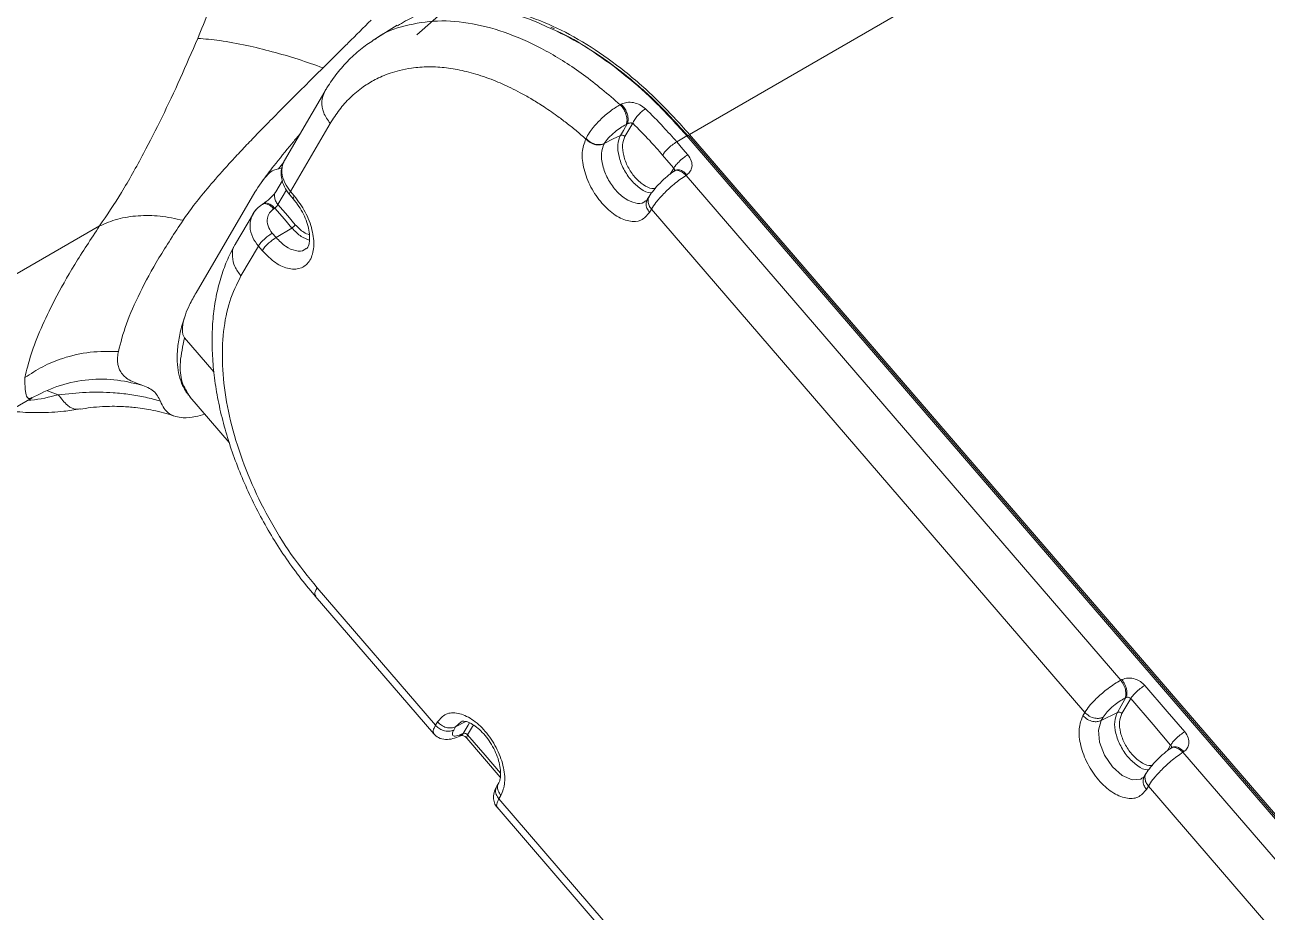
# Model space of a CAD drawing. Header units: millimetres. Extents: x 169 to 14583, y -399 to 10804.
# Drawn here: x 3964.2 to 4141.7, y 9072.3 to 9199.1 of the extents above; entities that cross this region are included whole.
import ezdxf

# ---------------------------------------------------------------- set-up
doc = ezdxf.new("R2010")
doc.units = ezdxf.units.MM
doc.header["$LTSCALE"] = 35

msp = doc.modelspace()

# ---------------------------------------------------------------- linework, layer by layer
at = {"color": 7, "linetype": 'Continuous', "lineweight": 18}
for p, q in [((4172.292, 9248.736), (4059.155, 9183.423)), ((4020.219, 9197.639), (4024.502, 9201.384)), ((4017.395, 9198.998), (4014.192, 9197.009)), ((4039.869, 9198.492), (4039.364, 9198.729)), ((4007.044, 9189.552), (4001.28, 9179.708)), ((4002.14, 9175.278), (4007.821, 9184.98)), ((4051.054, 9184.999), (4049.941, 9183.099)), ((4058.788, 9183.207), (4057.329, 9182.345)), ((4058.788, 9183.207), (4200.684, 9018.481)), ((4200.906, 9018.546), (4059.01, 9183.272)), ((4059.155, 9183.423), (4204.646, 9014.524)), ((4000.433, 9178.49), (4001.211, 9179.431)), ((4000.891, 9178.566), (4000.433, 9178.49)), ((4056.908, 9178.611), (4056.396, 9177.737)), ((4000.999, 9176.845), (4000.048, 9175.22)), ((4057.128, 9178.282), (4056.985, 9178.186)), ((4058.803, 9177.665), (4058.66, 9177.568)), ((4058.66, 9177.568), (4120.781, 9105.453)), ((3997.061, 9175.146), (3988.651, 9160.784)), ((4000.358, 9173.391), (4001.582, 9175.481)), ((4002.14, 9175.278), (4002.687, 9174.643)), ((3998.294, 9173.539), (3998.146, 9173.443)), ((4002.039, 9174.79), (4002.586, 9174.154)), ((4052.889, 9173.941), (4052.793, 9173.854)), ((4053.404, 9174.566), (4053.127, 9174.094)), ((3996.843, 9172.131), (3994.287, 9167.766)), ((4053.72, 9172.746), (4053.443, 9172.274)), ((4053.72, 9172.746), (4115.647, 9100.855)), ((3974.873, 9170.333), (3918.434, 9137.751)), ((4000.08, 9168.677), (4002.347, 9170.044)), ((3999.533, 9169.312), (4000.08, 9168.677)), ((3995.064, 9163.195), (3997.556, 9167.451)), ((3998.103, 9166.815), (3997.556, 9167.451)), ((3987.018, 9154.375), (3991.202, 9149.518)), ((3968.98, 9146.219), (3967.429, 9146.784)), ((3895.14, 9105.338), (3965.224, 9145.797)), ((3987.792, 9145.92), (3993.388, 9139.423)), ((3972.108, 9144.2), (3972.054, 9144.193)), ((4022.869, 9099.016), (4005.947, 9118.66)), ((4005.694, 9117.438), (4022.639, 9097.768)), ((4120.781, 9105.453), (4120.938, 9105.534)), ((4115.371, 9100.383), (4115.647, 9100.855)), ((4117.971, 9099.694), (4120.289, 9100.851)), ((4022.869, 9099.016), (4023.146, 9099.488)), ((4025.747, 9098.799), (4025.47, 9098.326)), ((4027.222, 9099.536), (4025.747, 9098.799)), ((4025.747, 9098.799), (4026.555, 9099.524)), ((4118.248, 9100.166), (4117.971, 9099.694)), ((4026.676, 9097.773), (4026.342, 9097.5)), ((4026.351, 9097.474), (4026.504, 9097.549)), ((4027.358, 9097.153), (4032.13, 9091.613)), ((4127.906, 9096.19), (4127.394, 9095.316)), ((4128.126, 9095.862), (4127.983, 9095.765)), ((4129.801, 9095.244), (4129.658, 9095.148)), ((4129.658, 9095.148), (4194.934, 9019.37)), ((4123.886, 9091.521), (4123.79, 9091.434)), ((4124.402, 9092.146), (4124.125, 9091.673)), ((4031.9, 9090.778), (4031.624, 9090.306)), ((4124.717, 9090.326), (4124.441, 9089.854)), ((4124.717, 9090.326), (4189.8, 9014.772)), ((4032.216, 9088.959), (4031.939, 9088.486)), ((4076.512, 9036.742), (4031.939, 9088.486)), ((4031.664, 9087.291), (4076.281, 9035.494))]:
    msp.add_line(p, q, dxfattribs=at)
at = {"color": 7, "linetype": 'Continuous', "lineweight": 18, "flags": 128}
for points in [[(4049.26, 9187.662), (4049.348, 9187.707), (4049.417, 9187.743)], [(4050.252, 9184.913), (4049.714, 9183.994), (4049.291, 9183.272)], [(4050.095, 9184.832), (4050.183, 9184.877), (4050.252, 9184.913)], [(4046.974, 9182.114), (4048.272, 9182.762), (4049.291, 9183.272)], [(4057.329, 9182.345), (4058.221, 9181.309), (4058.923, 9180.495)], [(4055.314, 9180.461), (4056.207, 9179.425), (4056.908, 9178.611)], [(4000.358, 9173.391), (4001.749, 9171.778), (4002.841, 9170.509)], [(3999.755, 9172.785), (3999.838, 9172.839), (3999.903, 9172.881)], [(3999.903, 9172.881), (4001.271, 9171.292), (4002.347, 9170.044)], [(4124.208, 9104.705), (4127.407, 9100.992), (4129.92, 9098.074)], [(4121.524, 9102.96), (4120.832, 9101.779), (4120.289, 9100.851)], [(4122.193, 9102.821), (4121.491, 9101.622), (4120.939, 9100.679)], [(4121.367, 9102.88), (4121.455, 9102.925), (4121.524, 9102.96)], [(4122.193, 9102.821), (4125.392, 9099.108), (4127.906, 9096.19)], [(4026.829, 9097.848), (4027.521, 9099.028), (4027.716, 9099.363)], [(4027.459, 9097.641), (4028.162, 9098.841), (4028.28, 9099.043)], [(4123.79, 9091.434), (4123.638, 9091.298), (4122.391, 9091.206), (4120.97, 9091.826), (4119.591, 9093.066), (4118.464, 9094.736), (4117.76, 9096.582), (4117.587, 9098.323), (4117.971, 9099.694), (4117.971, 9099.694)], [(4026.829, 9097.848), (4026.743, 9097.806), (4026.676, 9097.773)], [(4032.159, 9092.185), (4029.973, 9094.724), (4027.459, 9097.641)]]:
    msp.add_lwpolyline(points, dxfattribs=at)
at = {"color": 7, "linetype": 'Continuous', "lineweight": 18}
for points, knots in [([(3988.89, 9197.124), (3989.976, 9199.762), (3992.153, 9205.054), (3995.139, 9213.16), (3997.904, 9221.303), (4000.376, 9229.437), (4002.56, 9237.514), (4003.637, 9242.854), (4004.173, 9245.516)], [0, 0, 0, 0, 0.1657209, 0.3323758, 0.4995923, 0.6669592, 0.8339858, 1, 1, 1, 1]), ([(4017.438, 9198.923), (4018.209, 9199.392), (4020.055, 9200.517), (4023.451, 9201.421), (4027.476, 9201.749), (4031.783, 9201.236), (4035.69, 9200.222), (4038.17, 9199.077), (4039.115, 9198.64)], [0, 0, 0, 0, 0.1342645, 0.3218318, 0.509399, 0.6969663, 0.8845335, 1, 1, 1, 1]), ([(4020.223, 9200.357), (4020.625, 9200.559), (4022.289, 9201.395), (4025.71, 9201.894), (4030.377, 9201.81), (4035.261, 9200.701), (4040.197, 9198.739), (4045.097, 9196.002), (4049.954, 9192.497), (4054.705, 9188.336), (4057.672, 9185.061), (4059.155, 9183.423)], [0, 0, 0, 0, 0.0397035, 0.1641788, 0.2886541, 0.4131294, 0.5305036, 0.6478777, 0.7652518, 0.8826259, 1, 1, 1, 1]), ([(4013.67, 9199.744), (4012.585, 9198.661), (4011.057, 9197.134), (4008.763, 9194.863), (4007.562, 9193.675), (4006.809, 9192.93)], [0, 0, 0, 0, 0.476824, 0.6720991, 1, 1, 1, 1]), ([(4014.212, 9196.978), (4014.289, 9197.041), (4015.531, 9198.041), (4018.514, 9199.031), (4023.089, 9199.81), (4028.097, 9199.387), (4033.326, 9197.942), (4038.667, 9195.473), (4044.045, 9192.109), (4047.521, 9189.144), (4049.26, 9187.662)], [0, 0, 0, 0, 0.00951722, 0.15247064, 0.29542407, 0.43837749, 0.57878313, 0.71918875, 0.85959437, 1, 1, 1, 1]), ([(4039.115, 9198.64), (4039.702, 9198.395), (4041.817, 9197.51), (4045.513, 9195.233), (4050.097, 9191.862), (4054.58, 9187.863), (4057.385, 9184.759), (4058.788, 9183.207)], [0, 0, 0, 0, 0.08767442, 0.31575581, 0.54383721, 0.7719186, 1, 1, 1, 1]), ([(4040.236, 9198.169), (4041.848, 9197.323), (4045.075, 9195.63), (4049.885, 9192.115), (4054.587, 9188.008), (4057.522, 9184.766), (4058.991, 9183.144)], [0, 0, 0, 0, 0.24996833, 0.50023089, 0.74987968, 1, 1, 1, 1]), ([(3988.89, 9197.124), (3988.063, 9195.202), (3986.414, 9191.371), (3983.819, 9185.856), (3981.018, 9180.354), (3978.013, 9174.985), (3975.917, 9171.879), (3974.873, 9170.333)], [0, 0, 0, 0, 0.1897329, 0.3781631, 0.5651473, 0.783536, 1, 1, 1, 1]), ([(4006.809, 9192.93), (4005.621, 9193.346), (4003.205, 9194.192), (3999.496, 9195.27), (3995.687, 9196.197), (3991.98, 9196.886), (3989.909, 9197.045), (3988.89, 9197.124)], [0, 0, 0, 0, 0.1824162, 0.3707172, 0.5615059, 0.7844248, 1, 1, 1, 1]), ([(4014.216, 9197.005), (4013.595, 9196.6), (4012.273, 9195.738), (4010.466, 9194.1), (4008.785, 9192.2), (4007.689, 9190.632), (4007.147, 9189.723), (4007.042, 9189.548)], [0, 0, 0, 0, 0.2155542, 0.4590607, 0.7037542, 0.9428722, 1, 1, 1, 1]), ([(3986.796, 9171.147), (3987.285, 9171.837), (3988.307, 9173.28), (3990.295, 9175.738), (3992.285, 9178.023), (3994.137, 9180.051), (3995.696, 9181.714), (3997.407, 9183.499), (3999.343, 9185.482), (4001.59, 9187.748), (4004.116, 9190.265), (4005.899, 9192.03), (4006.809, 9192.93)], [0, 0, 0, 0, 0.1048629, 0.2193159, 0.3485397, 0.4202211, 0.4954247, 0.573657, 0.6611205, 0.7624304, 0.8787231, 1, 1, 1, 1]), ([(4007.821, 9184.98), (4008.249, 9185.651), (4009.103, 9186.992), (4010.685, 9188.73), (4012.4, 9190.16), (4013.973, 9191.12), (4015.283, 9191.748), (4016.439, 9192.197), (4017.833, 9192.609), (4019.251, 9192.885), (4020.644, 9193.033), (4021.888, 9193.081), (4023.56, 9193.035), (4025.686, 9192.777), (4028.356, 9192.156), (4031.01, 9191.25), (4033.25, 9190.262), (4035.023, 9189.358), (4036.531, 9188.513), (4038.276, 9187.435), (4039.974, 9186.271), (4041.576, 9185.07), (4042.961, 9183.964), (4043.881, 9183.163), (4044.347, 9182.758)], [0, 0, 0, 0, 0.0624932, 0.12497729, 0.1929489, 0.24997496, 0.28122556, 0.31605152, 0.35445448, 0.40226411, 0.43421271, 0.46667772, 0.5, 0.5624932, 0.62497729, 0.6929489, 0.74997496, 0.78122556, 0.81605152, 0.85445448, 0.90226412, 0.93421271, 0.96667796, 1, 1, 1, 1]), ([(4007.045, 9189.547), (4006.858, 9189.086), (4006.481, 9188.159), (4006.765, 9186.479), (4007.469, 9185.48), (4007.821, 9184.98)], [0, 0, 0, 0, 0.3313731, 0.6656865, 1, 1, 1, 1]), ([(4044.384, 9182.841), (4044.527, 9183.111), (4044.788, 9183.607), (4045.466, 9184.512), (4046.454, 9185.586), (4047.829, 9186.791), (4048.795, 9187.379), (4049.26, 9187.662)], [0, 0, 0, 0, 0.1661161, 0.30551633, 0.50329761, 0.76077139, 1, 1, 1, 1]), ([(4049.26, 9187.662), (4049.386, 9187.519), (4049.652, 9187.22), (4049.977, 9186.626), (4050.203, 9185.953), (4050.267, 9185.292), (4050.15, 9184.98), (4050.095, 9184.832)], [0, 0, 0, 0, 0.1742521, 0.3654711, 0.5645102, 0.792957, 1, 1, 1, 1]), ([(4049.417, 9187.743), (4049.673, 9187.84), (4050.191, 9188.037), (4051.158, 9187.99), (4052.128, 9187.683), (4052.634, 9187.278), (4052.891, 9187.072)], [0, 0, 0, 0, 0.23724259, 0.48157659, 0.73744853, 1, 1, 1, 1]), ([(4049.417, 9187.743), (4049.544, 9187.601), (4049.81, 9187.301), (4050.135, 9186.707), (4050.36, 9186.035), (4050.424, 9185.373), (4050.308, 9185.061), (4050.252, 9184.913)], [0, 0, 0, 0, 0.1742555, 0.3654731, 0.5645083, 0.7929528, 1, 1, 1, 1]), ([(4052.891, 9187.072), (4053.737, 9186.227), (4055.247, 9184.717), (4056.693, 9183.07), (4057.329, 9182.345)], [0, 0, 0, 0, 0.5599771, 1, 1, 1, 1]), ([(4046.974, 9182.114), (4047.159, 9182.373), (4047.528, 9182.889), (4048.409, 9183.704), (4049.304, 9184.383), (4049.832, 9184.682), (4050.095, 9184.832)], [0, 0, 0, 0, 0.2804919, 0.5604905, 0.7804955, 1, 1, 1, 1]), ([(4050.252, 9184.913), (4050.295, 9184.935), (4050.384, 9184.981), (4050.545, 9185.025), (4050.718, 9185.05), (4050.898, 9185.048), (4051.002, 9185.015), (4051.054, 9184.999)], [0, 0, 0, 0, 0.1678389, 0.3486284, 0.5406677, 0.7726038, 1, 1, 1, 1]), ([(4051.054, 9184.999), (4051.865, 9184.187), (4053.315, 9182.738), (4054.703, 9181.157), (4055.314, 9180.461)], [0, 0, 0, 0, 0.5599771, 1, 1, 1, 1]), ([(4003.434, 9183.387), (4003.066, 9182.953), (4001.779, 9181.438), (3999.963, 9179.175), (3998.608, 9177.387), (3998.034, 9176.63)], [0, 0, 0, 0, 0.1876058, 0.6558191, 1, 1, 1, 1]), ([(4053.443, 9172.274), (4053.077, 9171.842), (4052.343, 9170.979), (4050.541, 9170.887), (4048.541, 9171.746), (4046.584, 9173.492), (4044.979, 9175.852), (4043.979, 9178.451), (4043.675, 9180.969), (4044.123, 9182.161), (4044.347, 9182.758)], [0, 0, 0, 0, 0.1250074, 0.2499983, 0.3749941, 0.4999965, 0.624998, 0.7499938, 0.874944, 1, 1, 1, 1]), ([(4044.347, 9182.758), (4044.354, 9182.773), (4044.366, 9182.801), (4044.379, 9182.829), (4044.384, 9182.841)], [0, 0, 0, 0, 0.5599936, 1, 1, 1, 1]), ([(4044.347, 9182.758), (4044.545, 9182.572), (4044.955, 9182.186), (4045.731, 9181.915), (4046.434, 9181.885), (4046.785, 9182.017), (4046.955, 9182.081)], [0, 0, 0, 0, 0.27114003, 0.56254404, 0.78927216, 1, 1, 1, 1]), ([(4044.384, 9182.841), (4044.588, 9182.645), (4045.006, 9182.244), (4045.788, 9181.966), (4046.474, 9181.932), (4046.813, 9182.055), (4046.974, 9182.114)], [0, 0, 0, 0, 0.2805223, 0.5742817, 0.7970555, 1, 1, 1, 1]), ([(4052.793, 9173.854), (4052.745, 9173.807), (4052.412, 9173.482), (4051.409, 9173.541), (4049.988, 9174.121), (4048.569, 9175.393), (4047.411, 9177.093), (4046.689, 9178.971), (4046.47, 9180.79), (4046.793, 9181.651), (4046.955, 9182.081)], [0, 0, 0, 0, 0.02355334, 0.16304572, 0.3025381, 0.44203048, 0.58152286, 0.72101524, 0.86050762, 1, 1, 1, 1]), ([(4046.955, 9182.081), (4046.958, 9182.087), (4046.965, 9182.098), (4046.971, 9182.109), (4046.974, 9182.114)], [0, 0, 0, 0, 0.5598368, 1, 1, 1, 1]), ([(4053.782, 9175.068), (4053.712, 9175.06), (4053.245, 9175.006), (4052.174, 9175.591), (4050.822, 9176.771), (4049.695, 9178.446), (4049.005, 9180.268), (4048.805, 9182.031), (4049.129, 9182.858), (4049.291, 9183.272)], [0, 0, 0, 0, 0.0282148, 0.190179, 0.3521432, 0.5141073, 0.6760715, 0.8380358, 1, 1, 1, 1]), ([(4049.291, 9183.272), (4049.349, 9183.291), (4049.464, 9183.33), (4049.658, 9183.295), (4049.824, 9183.215), (4049.902, 9183.138), (4049.941, 9183.099)], [0, 0, 0, 0, 0.2796418, 0.5592872, 0.7796436, 1, 1, 1, 1]), ([(4049.941, 9183.099), (4049.795, 9182.727), (4049.504, 9181.982), (4049.683, 9180.394), (4050.306, 9178.753), (4051.319, 9177.249), (4052.543, 9176.167), (4053.637, 9175.621), (4054.171, 9175.708), (4054.351, 9175.738)], [0, 0, 0, 0, 0.1536228, 0.3072085, 0.4608091, 0.614415, 0.7680157, 0.9216215, 1, 1, 1, 1]), ([(4057.329, 9182.345), (4057.112, 9182.204), (4056.677, 9181.921), (4056.055, 9181.369), (4055.579, 9180.859), (4055.402, 9180.594), (4055.314, 9180.461)], [0, 0, 0, 0, 0.2796315, 0.559263, 0.7796317, 1, 1, 1, 1]), ([(4059.013, 9183.253), (4059.006, 9183.264), (4058.992, 9183.29), (4058.907, 9183.27), (4058.828, 9183.228), (4058.788, 9183.207)], [0, 0, 0, 0, 0.310685, 0.6553431, 1, 1, 1, 1]), ([(4058.923, 9180.495), (4058.712, 9180.358), (4058.275, 9180.075), (4057.642, 9179.513), (4057.164, 9178.998), (4056.991, 9178.737), (4056.908, 9178.611)], [0, 0, 0, 0, 0.2716166, 0.5636342, 0.7902637, 1, 1, 1, 1]), ([(4058.923, 9180.495), (4059.115, 9180.217), (4059.499, 9179.659), (4059.56, 9178.803), (4059.318, 9178.107), (4058.975, 9177.813), (4058.803, 9177.665)], [0, 0, 0, 0, 0.2793345, 0.5596, 0.7792918, 1, 1, 1, 1]), ([(4000.433, 9178.49), (4000.196, 9178.447), (3999.628, 9178.343), (3998.422, 9177.282), (3997.648, 9176.067), (3997.061, 9175.146)], [0, 0, 0, 0, 0.147029, 0.353436, 1, 1, 1, 1]), ([(4001.393, 9179.897), (4001.191, 9179.481), (4000.792, 9178.659), (4000.806, 9177.25), (4001.208, 9175.91), (4001.766, 9175.157), (4002.038, 9174.79)], [0, 0, 0, 0, 0.26278315, 0.51886166, 0.76508673, 1, 1, 1, 1]), ([(4001.356, 9179.782), (4001.302, 9179.707), (4001.094, 9179.411), (4000.942, 9178.794), (4000.89, 9177.774), (4001.212, 9176.531), (4001.846, 9175.675), (4002.14, 9175.278)], [0, 0, 0, 0, 0.0636767, 0.2474449, 0.4202715, 0.7318107, 1, 1, 1, 1]), ([(4056.908, 9178.611), (4056.945, 9178.555), (4057.02, 9178.443), (4057.036, 9178.287), (4057.003, 9178.212), (4056.994, 9178.192)], [0, 0, 0, 0, 0.420728, 0.8425084, 1, 1, 1, 1]), ([(4058.803, 9177.665), (4058.596, 9177.854), (4058.18, 9178.231), (4057.589, 9178.4), (4057.212, 9178.371), (4057.096, 9178.244), (4057.071, 9178.216)], [0, 0, 0, 0, 0.3321284, 0.6642568, 0.9260221, 1, 1, 1, 1]), ([(4056.977, 9178.181), (4056.646, 9177.94), (4055.982, 9177.455), (4054.922, 9176.467), (4053.979, 9175.434), (4053.596, 9174.857), (4053.404, 9174.567)], [0, 0, 0, 0, 0.2474001, 0.4965262, 0.7473872, 1, 1, 1, 1]), ([(4058.66, 9177.568), (4058.377, 9177.378), (4057.825, 9177.007), (4056.965, 9176.321), (4056.166, 9175.617), (4055.256, 9174.728), (4054.341, 9173.702), (4053.916, 9173.048), (4053.72, 9172.746)], [0, 0, 0, 0, 0.1538413, 0.2995057, 0.4369888, 0.566286, 0.7993587, 1, 1, 1, 1]), ([(4057, 9178.15), (4057.034, 9178.183), (4057.19, 9178.333), (4057.626, 9178.271), (4058.177, 9178.024), (4058.499, 9177.72), (4058.66, 9177.568)], [0, 0, 0, 0, 0.0988196, 0.4486176, 0.7243091, 1, 1, 1, 1]), ([(4000.056, 9175.234), (3999.972, 9175.109), (3999.801, 9174.855), (3999.347, 9174.376), (3998.812, 9173.899), (3998.46, 9173.656), (3998.283, 9173.533)], [0, 0, 0, 0, 0.24412568, 0.49261746, 0.74475016, 1, 1, 1, 1]), ([(4000.061, 9175.21), (4000.045, 9175.193), (3999.872, 9175.016), (3999.847, 9174.542), (3999.974, 9173.919), (4000.23, 9173.567), (4000.358, 9173.391)], [0, 0, 0, 0, 0.037588, 0.4111755, 0.7055879, 1, 1, 1, 1]), ([(4002.045, 9174.796), (4002.02, 9174.846), (4001.97, 9174.947), (4002.083, 9175.167), (4002.14, 9175.278)], [0, 0, 0, 0, 0.4949732, 1, 1, 1, 1]), ([(3998.135, 9173.437), (3997.852, 9173.232), (3997.284, 9172.819), (3996.92, 9172.238), (3996.738, 9171.947)], [0, 0, 0, 0, 0.4988927, 1, 1, 1, 1]), ([(4002.687, 9174.643), (4003.246, 9173.895), (4004.364, 9172.399), (4005.344, 9169.742), (4005.594, 9167.278), (4005.049, 9165.327), (4003.793, 9164.201), (4002.027, 9164.077), (3999.988, 9164.924), (3998.731, 9166.185), (3998.103, 9166.815)], [0, 0, 0, 0, 0.1250101, 0.2499986, 0.3749959, 0.4999959, 0.624992, 0.7499935, 0.8749467, 1, 1, 1, 1]), ([(3998.157, 9173.406), (3998.188, 9173.437), (3998.335, 9173.581), (3998.753, 9173.508), (3999.285, 9173.249), (3999.598, 9172.94), (3999.755, 9172.785)], [0, 0, 0, 0, 0.0966164, 0.4472696, 0.7236351, 1, 1, 1, 1]), ([(3998.314, 9173.515), (3998.338, 9173.538), (3998.482, 9173.679), (3998.905, 9173.605), (3999.444, 9173.337), (3999.754, 9173.029), (3999.903, 9172.881)], [0, 0, 0, 0, 0.0745814, 0.4450755, 0.7333257, 1, 1, 1, 1]), ([(3999.903, 9172.881), (3999.951, 9172.923), (4000.047, 9173.007), (4000.186, 9173.158), (4000.295, 9173.292), (4000.337, 9173.358), (4000.358, 9173.391)], [0, 0, 0, 0, 0.2806426, 0.5605323, 0.7804392, 1, 1, 1, 1]), ([(4002.687, 9174.643), (4002.62, 9174.511), (4002.507, 9174.289), (4002.58, 9174.207), (4002.61, 9174.174)], [0, 0, 0, 0, 0.5926132, 1, 1, 1, 1]), ([(4002.586, 9174.154), (4002.721, 9173.991), (4003.119, 9173.509), (4003.714, 9172.596), (4004.287, 9171.435), (4004.683, 9170.27), (4004.887, 9169.187), (4004.905, 9168.272), (4004.778, 9167.594), (4004.579, 9167.207), (4004.486, 9167.097), (4004.424, 9167.072), (4004.414, 9167.069)], [0, 0, 0, 0, 0.0599798, 0.1773591, 0.2952694, 0.4125702, 0.5280777, 0.6410343, 0.7516182, 0.8623896, 0.9785269, 1, 1, 1, 1]), ([(4053.132, 9174.101), (4053.102, 9174.055), (4053.025, 9173.938), (4052.971, 9173.907), (4052.938, 9173.888)], [0, 0, 0, 0, 0.3861424, 1, 1, 1, 1]), ([(4053.416, 9174.558), (4053.402, 9174.543), (4053.231, 9174.36), (4053.207, 9173.879), (4053.345, 9173.257), (4053.598, 9172.913), (4053.72, 9172.746)], [0, 0, 0, 0, 0.0345904, 0.4185713, 0.7192114, 1, 1, 1, 1]), ([(3997.556, 9167.451), (3997.263, 9167.85), (3996.631, 9168.712), (3996.332, 9169.977), (3996.385, 9171.039), (3996.658, 9171.838), (3996.944, 9172.379), (3997.192, 9172.587), (3997.208, 9172.601)], [0, 0, 0, 0, 0.2343663, 0.50662617, 0.65766597, 0.81827022, 0.98843377, 1, 1, 1, 1]), ([(3999.533, 9169.312), (3999.299, 9169.653), (3998.832, 9170.336), (3998.779, 9171.392), (3999.099, 9172.247), (3999.536, 9172.606), (3999.755, 9172.785)], [0, 0, 0, 0, 0.2795609, 0.5591668, 0.7795606, 1, 1, 1, 1]), ([(3964.196, 9148.667), (3964.461, 9149.755), (3964.99, 9151.93), (3966.439, 9155.648), (3968.475, 9159.91), (3971.19, 9164.764), (3973.645, 9168.476), (3974.873, 9170.333)], [0, 0, 0, 0, 0.1867538, 0.3733831, 0.5599724, 0.7799003, 1, 1, 1, 1]), ([(3977.56, 9152.405), (3977.885, 9153.679), (3978.535, 9156.225), (3980.54, 9160.746), (3983.205, 9165.682), (3985.599, 9169.325), (3986.796, 9171.147)], [0, 0, 0, 0, 0.2500074, 0.5000071, 0.7500007, 1, 1, 1, 1]), ([(4002.347, 9170.044), (4002.4, 9170.08), (4002.508, 9170.151), (4002.66, 9170.287), (4002.776, 9170.412), (4002.819, 9170.477), (4002.841, 9170.509)], [0, 0, 0, 0, 0.2796418, 0.5592872, 0.7796436, 1, 1, 1, 1]), ([(4004.88, 9168.32), (4004.478, 9168.454), (4003.614, 9168.742), (4002.788, 9169.59), (4002.347, 9170.044)], [0, 0, 0, 0, 0.46533561, 1, 1, 1, 1]), ([(4002.841, 9170.509), (4003.238, 9170.095), (4003.897, 9169.407), (4004.587, 9169.167), (4004.861, 9169.072)], [0, 0, 0, 0, 0.6028356, 1, 1, 1, 1]), ([(3994.285, 9167.763), (3994.047, 9167.336), (3993.404, 9166.181), (3992.55, 9164.137), (3991.781, 9161.596), (3991.252, 9158.871), (3990.964, 9155.983), (3990.921, 9152.96), (3991.121, 9149.833), (3991.559, 9146.63), (3992.229, 9143.379), (3993.122, 9140.106), (3994.228, 9136.835), (3995.537, 9133.59), (3997.038, 9130.394), (3998.718, 9127.271), (4000.566, 9124.242), (4002.568, 9121.333), (4004.301, 9119.081), (4005.371, 9117.82), (4005.695, 9117.438)], [0, 0, 0, 0, 0.0330863, 0.0895526, 0.1467748, 0.2049891, 0.2639293, 0.3233044, 0.3828661, 0.4424075, 0.5018472, 0.5611573, 0.6203407, 0.6794177, 0.7384178, 0.7973757, 0.8563283, 0.9153084, 0.9743477, 1, 1, 1, 1]), ([(3994.317, 9167.737), (3994.278, 9167.698), (3993.846, 9167.256), (3993.786, 9166.07), (3994.102, 9164.515), (3994.743, 9163.635), (3995.064, 9163.195)], [0, 0, 0, 0, 0.0366207, 0.410584, 0.705292, 1, 1, 1, 1]), ([(3997.556, 9167.451), (3997.668, 9167.615), (3997.9, 9167.955), (3998.47, 9168.522), (3999.045, 9168.996), (3999.375, 9169.21), (3999.533, 9169.312)], [0, 0, 0, 0, 0.27298545, 0.56485846, 0.79080943, 1, 1, 1, 1]), ([(3998.103, 9166.815), (3998.219, 9166.984), (3998.449, 9167.322), (3999.01, 9167.878), (3999.579, 9168.351), (3999.913, 9168.568), (4000.08, 9168.677)], [0, 0, 0, 0, 0.27964384, 0.55928783, 0.77964414, 1, 1, 1, 1]), ([(4004.362, 9167.119), (4004.287, 9167.044), (4003.93, 9166.682), (4002.893, 9166.732), (4001.446, 9167.303), (4000.536, 9168.219), (4000.08, 9168.677)], [0, 0, 0, 0, 0.0812865, 0.3875243, 0.6937622, 1, 1, 1, 1]), ([(4005.947, 9118.66), (4004.691, 9120.215), (4002.177, 9123.326), (3998.955, 9128.588), (3996.272, 9134.089), (3994.234, 9139.711), (3992.909, 9145.233), (3992.321, 9150.496), (3992.483, 9155.331), (3993.335, 9159.691), (3994.487, 9162.027), (3995.064, 9163.195)], [0, 0, 0, 0, 0.1119974, 0.2239963, 0.3359922, 0.4479925, 0.5599873, 0.6699927, 0.7799935, 0.8899976, 1, 1, 1, 1]), ([(3988.651, 9160.784), (3988.331, 9160.217), (3987.771, 9159.225), (3987.153, 9157.784), (3986.825, 9156.679), (3986.698, 9155.846), (3986.694, 9155.256), (3986.775, 9154.816), (3986.899, 9154.531), (3986.979, 9154.426), (3987.018, 9154.375)], [0, 0, 0, 0, 0.31817147, 0.55674681, 0.73411152, 0.82956128, 0.90450364, 0.95857472, 0.98012327, 1, 1, 1, 1]), ([(3987.12, 9157.546), (3987.027, 9157.286), (3986.65, 9156.238), (3986.252, 9154.542), (3985.941, 9152.459), (3985.939, 9150.602), (3986.195, 9148.961), (3986.718, 9147.52), (3987.254, 9146.512), (3987.7, 9146.059), (3987.785, 9145.974)], [0, 0, 0, 0, 0.05402615, 0.21784458, 0.38247264, 0.54605149, 0.68826696, 0.82328407, 0.96664456, 1, 1, 1, 1]), ([(3987.018, 9154.375), (3986.76, 9153.168), (3986.246, 9150.756), (3986.509, 9147.912), (3987.368, 9146.584), (3987.796, 9145.923)], [0, 0, 0, 0, 0.3342776, 0.6685551, 1, 1, 1, 1]), ([(3977.56, 9152.405), (3976.215, 9152.421), (3973.509, 9152.452), (3969.864, 9151.593), (3966.719, 9150.327), (3965.031, 9149.217), (3964.196, 9148.667)], [0, 0, 0, 0, 0.2793829, 0.5622132, 0.7832088, 1, 1, 1, 1]), ([(3980.792, 9147.63), (3980.125, 9147.873), (3978.881, 9148.327), (3977.925, 9149.312), (3977.555, 9150.22), (3977.436, 9150.873), (3977.424, 9151.59), (3977.515, 9152.136), (3977.56, 9152.405)], [0, 0, 0, 0, 0.3244958, 0.6050823, 0.7081003, 0.8079857, 0.9051401, 1, 1, 1, 1]), ([(3965.206, 9145.827), (3965.065, 9145.751), (3964.737, 9145.574), (3964.42, 9145.952), (3964.21, 9146.869), (3964.2, 9148.07), (3964.196, 9148.667)], [0, 0, 0, 0, 0.2031629, 0.4719849, 0.7376326, 1, 1, 1, 1]), ([(3965.105, 9145.728), (3966.31, 9146.34), (3968.739, 9147.574), (3972.785, 9148.428), (3976.916, 9148.545), (3979.571, 9147.914), (3980.884, 9147.603)], [0, 0, 0, 0, 0.2487566, 0.5016064, 0.753534, 1, 1, 1, 1]), ([(3983.576, 9145.306), (3982.873, 9145.505), (3981.506, 9145.892), (3979.226, 9146.294), (3976.431, 9146.583), (3973.042, 9146.659), (3970.314, 9146.364), (3968.98, 9146.219)], [0, 0, 0, 0, 0.1767376, 0.3439561, 0.5089815, 0.7598722, 1, 1, 1, 1]), ([(3983.576, 9145.306), (3983.3, 9145.826), (3982.724, 9146.909), (3981.454, 9147.383), (3980.792, 9147.63)], [0, 0, 0, 0, 0.4790949, 1, 1, 1, 1]), ([(3968.98, 9146.219), (3967.681, 9145.889), (3966.234, 9145.521), (3964.771, 9145.455), (3964.621, 9145.449)], [0, 0, 0, 0, 0.8973511, 1, 1, 1, 1]), ([(3972.054, 9144.193), (3971.926, 9144.171), (3971.34, 9144.069), (3970.289, 9144.535), (3969.407, 9145.669), (3968.98, 9146.219)], [0, 0, 0, 0, 0.1259707, 0.5764454, 1, 1, 1, 1]), ([(3989.92, 9143.449), (3989.462, 9143.319), (3988.275, 9142.983), (3986.894, 9142.902), (3985.675, 9143.074), (3984.751, 9143.512), (3984.021, 9144.24), (3983.727, 9144.944), (3983.576, 9145.306)], [0, 0, 0, 0, 0.120142, 0.3109766, 0.4615861, 0.6178694, 0.8038535, 1, 1, 1, 1]), ([(3962.009, 9143.941), (3962.369, 9143.891), (3963.782, 9143.695), (3966.382, 9143.642), (3969.384, 9143.748), (3971.295, 9144.075), (3972.052, 9144.205)], [0, 0, 0, 0, 0.1083601, 0.4254089, 0.7723606, 1, 1, 1, 1]), ([(3972.113, 9144.165), (3972.606, 9144.246), (3973.639, 9144.413), (3975.153, 9144.534), (3976.652, 9144.585), (3978.287, 9144.554), (3980.254, 9144.401), (3982.728, 9143.98), (3984.577, 9143.559), (3985.433, 9143.208), (3985.451, 9143.201)], [0, 0, 0, 0, 0.1110441, 0.2320869, 0.3292959, 0.4257343, 0.5685315, 0.7585842, 0.9948206, 1, 1, 1, 1]), ([(4005.759, 9117.492), (4005.683, 9117.571), (4005.493, 9117.77), (4005.777, 9118.325), (4005.947, 9118.66)], [0, 0, 0, 0, 0.3968484, 1, 1, 1, 1]), ([(4120.938, 9105.534), (4121.229, 9105.636), (4121.812, 9105.842), (4122.786, 9105.678), (4123.623, 9105.283), (4124.013, 9104.898), (4124.208, 9104.705)], [0, 0, 0, 0, 0.2795266, 0.5598291, 0.7794338, 1, 1, 1, 1]), ([(4115.647, 9100.855), (4115.846, 9101.154), (4116.277, 9101.801), (4117.224, 9102.79), (4118.169, 9103.639), (4119.001, 9104.304), (4119.9, 9104.944), (4120.482, 9105.28), (4120.781, 9105.453)], [0, 0, 0, 0, 0.2006301, 0.4336991, 0.5629972, 0.7004831, 0.8461522, 1, 1, 1, 1]), ([(4120.781, 9105.453), (4120.944, 9105.212), (4121.269, 9104.73), (4121.497, 9103.949), (4121.533, 9103.302), (4121.422, 9103.02), (4121.367, 9102.88)], [0, 0, 0, 0, 0.2796194, 0.559239, 0.7796198, 1, 1, 1, 1]), ([(4120.938, 9105.534), (4121.095, 9105.301), (4121.422, 9104.818), (4121.658, 9104.024), (4121.688, 9103.371), (4121.577, 9103.094), (4121.524, 9102.96)], [0, 0, 0, 0, 0.27027853, 0.56242471, 0.78971896, 1, 1, 1, 1]), ([(4124.208, 9104.705), (4123.991, 9104.564), (4123.556, 9104.281), (4122.935, 9103.729), (4122.458, 9103.22), (4122.282, 9102.954), (4122.193, 9102.821)], [0, 0, 0, 0, 0.27963148, 0.55926295, 0.77963163, 1, 1, 1, 1]), ([(4118.248, 9100.166), (4118.427, 9100.422), (4118.784, 9100.934), (4119.672, 9101.754), (4120.573, 9102.434), (4121.102, 9102.731), (4121.367, 9102.88)], [0, 0, 0, 0, 0.2795609, 0.5591668, 0.7795606, 1, 1, 1, 1]), ([(4121.524, 9102.96), (4121.584, 9102.985), (4121.705, 9103.034), (4121.905, 9103.01), (4122.076, 9102.936), (4122.154, 9102.86), (4122.193, 9102.821)], [0, 0, 0, 0, 0.2806426, 0.5605323, 0.7804392, 1, 1, 1, 1]), ([(4023.146, 9099.488), (4023.514, 9099.921), (4024.251, 9100.787), (4026.062, 9100.873), (4028.071, 9100.002), (4030.033, 9098.239), (4031.636, 9095.863), (4032.626, 9093.253), (4032.911, 9090.733), (4032.448, 9089.55), (4032.216, 9088.959)], [0, 0, 0, 0, 0.1250073, 0.2499983, 0.3749941, 0.4999965, 0.6249979, 0.7499938, 0.8749442, 1, 1, 1, 1]), ([(4124.441, 9089.854), (4124.073, 9089.421), (4123.336, 9088.555), (4121.525, 9088.468), (4119.516, 9089.339), (4117.554, 9091.102), (4115.951, 9093.478), (4114.961, 9096.088), (4114.675, 9098.609), (4115.139, 9099.791), (4115.371, 9100.383)], [0, 0, 0, 0, 0.1250073, 0.2499983, 0.3749941, 0.4999965, 0.6249979, 0.7499938, 0.8749442, 1, 1, 1, 1]), ([(4115.371, 9100.383), (4115.575, 9100.19), (4115.982, 9099.803), (4116.745, 9099.535), (4117.438, 9099.496), (4117.794, 9099.628), (4117.971, 9099.694)], [0, 0, 0, 0, 0.27964384, 0.55928783, 0.77964414, 1, 1, 1, 1]), ([(4115.647, 9100.855), (4115.846, 9100.666), (4116.256, 9100.275), (4117.032, 9100.002), (4117.73, 9099.971), (4118.08, 9100.103), (4118.248, 9100.166)], [0, 0, 0, 0, 0.2729855, 0.5648585, 0.7908094, 1, 1, 1, 1]), ([(4124.779, 9092.647), (4124.71, 9092.639), (4124.243, 9092.586), (4123.172, 9093.171), (4121.82, 9094.351), (4120.693, 9096.026), (4120.003, 9097.848), (4119.802, 9099.611), (4120.127, 9100.438), (4120.289, 9100.851)], [0, 0, 0, 0, 0.0282148, 0.190179, 0.3521432, 0.5141073, 0.6760715, 0.8380358, 1, 1, 1, 1]), ([(4120.289, 9100.851), (4120.346, 9100.871), (4120.462, 9100.91), (4120.655, 9100.875), (4120.822, 9100.795), (4120.9, 9100.718), (4120.939, 9100.679)], [0, 0, 0, 0, 0.2796418, 0.5592872, 0.7796436, 1, 1, 1, 1]), ([(4120.939, 9100.679), (4120.793, 9100.306), (4120.501, 9099.561), (4120.681, 9097.974), (4121.304, 9096.332), (4122.316, 9094.828), (4123.54, 9093.746), (4124.635, 9093.2), (4125.168, 9093.288), (4125.349, 9093.317)], [0, 0, 0, 0, 0.1536228, 0.3072085, 0.4608091, 0.614415, 0.7680157, 0.9216215, 1, 1, 1, 1]), ([(4022.659, 9097.784), (4022.588, 9097.922), (4022.45, 9098.191), (4022.732, 9098.746), (4022.869, 9099.016)], [0, 0, 0, 0, 0.5147343, 1, 1, 1, 1]), ([(4025.47, 9098.326), (4025.249, 9098.25), (4024.79, 9098.092), (4024.005, 9098.228), (4023.33, 9098.557), (4023.019, 9098.866), (4022.869, 9099.016)], [0, 0, 0, 0, 0.2688542, 0.5596592, 0.7873468, 1, 1, 1, 1]), ([(4026.531, 9099.544), (4026.585, 9099.567), (4026.688, 9099.61), (4027.117, 9099.594), (4027.757, 9099.383), (4028.541, 9098.92), (4029.363, 9098.229), (4030.167, 9097.332), (4030.894, 9096.274), (4031.491, 9095.12), (4031.918, 9093.95), (4032.153, 9092.847), (4032.2, 9091.904), (4032.089, 9091.164), (4031.966, 9090.912), (4031.905, 9090.786)], [0, 0, 0, 0, 0.0823624, 0.1548467, 0.2322622, 0.3074057, 0.383184, 0.4604463, 0.5388929, 0.6178813, 0.6966153, 0.7742526, 0.8502381, 0.9245365, 1, 1, 1, 1]), ([(4022.563, 9097.86), (4022.8, 9097.628), (4023.282, 9097.156), (4024.292, 9096.937), (4025.34, 9097.044), (4026.021, 9097.334), (4026.356, 9097.477)], [0, 0, 0, 0, 0.2481592, 0.5046297, 0.7567286, 1, 1, 1, 1]), ([(4026.676, 9097.773), (4026.378, 9097.65), (4025.782, 9097.403), (4025.33, 9097.486), (4025.219, 9097.807), (4025.386, 9098.153), (4025.47, 9098.326)], [0, 0, 0, 0, 0.2796963, 0.5593379, 0.7796715, 1, 1, 1, 1]), ([(4026.489, 9097.554), (4026.503, 9097.556), (4026.653, 9097.58), (4026.745, 9097.72), (4026.829, 9097.848)], [0, 0, 0, 0, 0.0921943, 1, 1, 1, 1]), ([(4026.51, 9097.551), (4026.55, 9097.563), (4026.633, 9097.586), (4026.848, 9097.536), (4027.11, 9097.402), (4027.273, 9097.238), (4027.358, 9097.153)], [0, 0, 0, 0, 0.22482648, 0.46521694, 0.72299441, 1, 1, 1, 1]), ([(4027.459, 9097.641), (4027.409, 9097.69), (4027.307, 9097.789), (4027.122, 9097.864), (4026.955, 9097.885), (4026.871, 9097.86), (4026.829, 9097.848)], [0, 0, 0, 0, 0.2786609, 0.5580187, 0.7788012, 1, 1, 1, 1]), ([(4027.366, 9097.159), (4027.341, 9097.209), (4027.289, 9097.309), (4027.402, 9097.53), (4027.459, 9097.641)], [0, 0, 0, 0, 0.4945019, 1, 1, 1, 1]), ([(4129.92, 9098.074), (4129.71, 9097.938), (4129.273, 9097.654), (4128.64, 9097.093), (4128.162, 9096.578), (4127.989, 9096.316), (4127.906, 9096.19)], [0, 0, 0, 0, 0.2716166, 0.5636342, 0.7902637, 1, 1, 1, 1]), ([(4129.92, 9098.074), (4130.112, 9097.796), (4130.497, 9097.239), (4130.557, 9096.383), (4130.316, 9095.687), (4129.973, 9095.392), (4129.801, 9095.244)], [0, 0, 0, 0, 0.27933447, 0.55960004, 0.77929182, 1, 1, 1, 1]), ([(4127.975, 9095.761), (4127.644, 9095.52), (4126.979, 9095.035), (4125.92, 9094.046), (4124.976, 9093.014), (4124.594, 9092.436), (4124.402, 9092.146)], [0, 0, 0, 0, 0.2474001, 0.4965262, 0.7473872, 1, 1, 1, 1]), ([(4129.658, 9095.148), (4129.375, 9094.957), (4128.823, 9094.587), (4127.962, 9093.901), (4127.164, 9093.197), (4126.254, 9092.307), (4125.339, 9091.281), (4124.914, 9090.628), (4124.717, 9090.326)], [0, 0, 0, 0, 0.1538413, 0.2995057, 0.4369888, 0.566286, 0.7993587, 1, 1, 1, 1]), ([(4127.906, 9096.19), (4127.943, 9096.135), (4128.018, 9096.023), (4128.034, 9095.867), (4128, 9095.792), (4127.991, 9095.771)], [0, 0, 0, 0, 0.420728, 0.8425084, 1, 1, 1, 1]), ([(4127.998, 9095.729), (4128.032, 9095.762), (4128.187, 9095.912), (4128.624, 9095.851), (4129.174, 9095.603), (4129.497, 9095.3), (4129.658, 9095.148)], [0, 0, 0, 0, 0.0988196, 0.4486176, 0.7243091, 1, 1, 1, 1]), ([(4129.801, 9095.244), (4129.593, 9095.433), (4129.178, 9095.811), (4128.586, 9095.98), (4128.209, 9095.95), (4128.094, 9095.824), (4128.069, 9095.796)], [0, 0, 0, 0, 0.3321284, 0.6642568, 0.9260221, 1, 1, 1, 1]), ([(4124.129, 9091.681), (4124.099, 9091.635), (4124.022, 9091.517), (4123.969, 9091.486), (4123.935, 9091.468)], [0, 0, 0, 0, 0.3860961, 1, 1, 1, 1]), ([(4124.414, 9092.138), (4124.4, 9092.122), (4124.228, 9091.94), (4124.205, 9091.459), (4124.342, 9090.837), (4124.595, 9090.492), (4124.717, 9090.326)], [0, 0, 0, 0, 0.0345904, 0.4185713, 0.7192114, 1, 1, 1, 1]), ([(4031.624, 9090.307), (4031.475, 9090.001), (4031.184, 9089.405), (4031.121, 9088.522), (4031.296, 9087.773), (4031.601, 9087.384), (4031.74, 9087.207)], [0, 0, 0, 0, 0.2836867, 0.5549477, 0.7975658, 1, 1, 1, 1]), ([(4031.939, 9088.486), (4031.79, 9088.702), (4031.481, 9089.147), (4031.407, 9089.822), (4031.572, 9090.164), (4031.637, 9090.3)], [0, 0, 0, 0, 0.3607078, 0.7463726, 1, 1, 1, 1]), ([(4032.216, 9088.959), (4032.064, 9089.18), (4031.758, 9089.622), (4031.687, 9090.29), (4031.843, 9090.628), (4031.907, 9090.766)], [0, 0, 0, 0, 0.3712486, 0.7424975, 1, 1, 1, 1]), ([(4031.939, 9088.486), (4031.8, 9088.22), (4031.513, 9087.67), (4031.626, 9087.43), (4031.684, 9087.306)], [0, 0, 0, 0, 0.4852387, 1, 1, 1, 1])]:
    msp.add_open_spline(points, degree=3, knots=knots, dxfattribs=at)
for points in [[(4052.891, 9187.072), (4052.701, 9186.944), (4052.321, 9186.689), (4051.76, 9186.13), (4051.293, 9185.529), (4051.133, 9185.175), (4051.054, 9184.999)], [(4053.443, 9172.274), (4053.304, 9172.47), (4053.027, 9172.863), (4052.908, 9173.525), (4053.049, 9173.894), (4053.119, 9174.079)], [(3986.796, 9171.147), (3985.696, 9171.377), (3983.497, 9171.836), (3980.341, 9171.856), (3977.387, 9171.419), (3975.711, 9170.695), (3974.873, 9170.333)], [(4023.146, 9099.488), (4023.326, 9099.314), (4023.685, 9098.966), (4024.4, 9098.669), (4025.135, 9098.581), (4025.543, 9098.726), (4025.747, 9098.799)], [(4124.441, 9089.854), (4124.302, 9090.05), (4124.024, 9090.442), (4123.905, 9091.104), (4124.046, 9091.474), (4124.117, 9091.659)]]:
    msp.add_open_spline(points, degree=3, dxfattribs=at)

doc.saveas('drawing.dxf')
